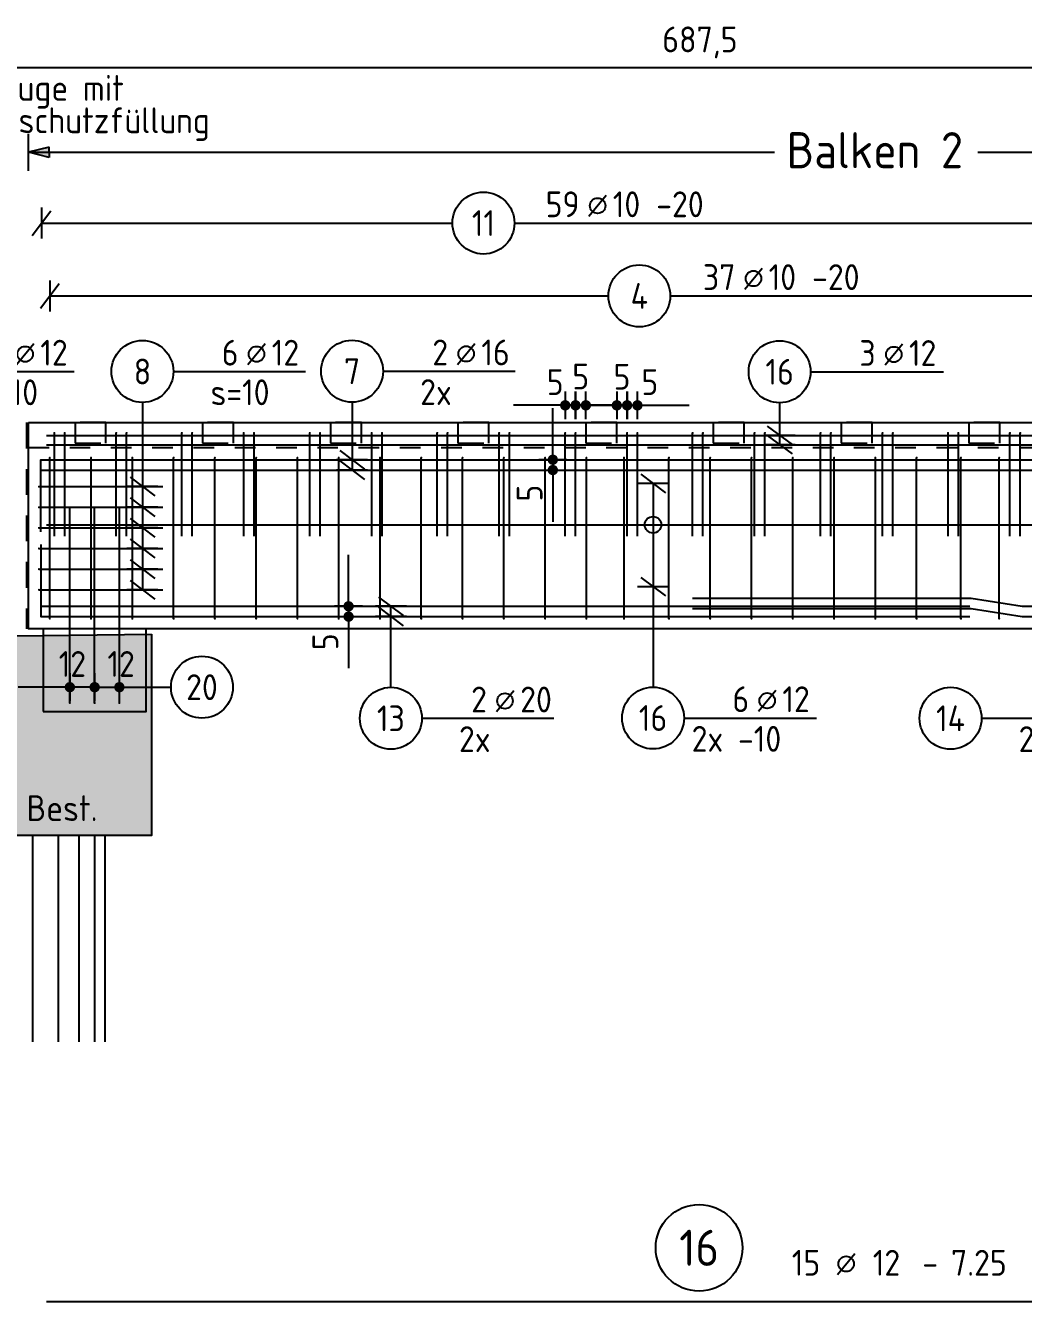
# Model space of a CAD drawing. Extents: x -17 to 300, y 24 to 138.
# Drawn here: x 248.63 to 253.47, y 37.97 to 44.15 of the extents above; entities that cross this region are included whole.
import ezdxf
from ezdxf.enums import TextEntityAlignment as Align

# ---------------------------------------------------------------- set-up
doc = ezdxf.new("R2010")
doc.units = 0
doc.header["$LTSCALE"] = 0.5
doc.header["$MEASUREMENT"] = 0
doc.header["$PDMODE"] = 2
for name, pattern in [('AUSGEZOGEN', [1000.01, 1000, 0.01]), ('DASHED2', [0.375, 0.25, -0.125]), ('DOT', [0.175, 0.05, -0.125]), ('HIDDEN', [0.375, 0.25, -0.125])]:
    doc.linetypes.add(name, pattern=pattern)
doc.layers.get('Defpoints').update_dxf_attribs({"linetype": 'CONTINUOUS'})
for name, color, linetype in [('BET-SCHN', 6, 'CONTINUOUS'), ('BETON', 7, 'CONTINUOUS'), ('MASSE', 7, 'CONTINUOUS'), ('OBJEKT', 7, 'CONTINUOUS'), ('RND', 7, 'CONTINUOUS'), ('TEXT', 7, 'CONTINUOUS')]:
    doc.layers.add(name, color=color, linetype=linetype)
doc.styles.add('TXT', font='isocp.shx')
doc.dimstyles.new('DOT_I', dxfattribs={"dimscale": 0.5, "dimtxt": 0.25, "dimasz": 0.25, "dimexe": 0.1, "dimexo": 0.3, "dimgap": 0.1, "dimtad": 1, "dimdec": 3, "dimzin": 3, "dimtxsty": 'TXT', "dimblk": 'DOT', "dimblk1": 'DOT', "dimblk2": 'DOT', "dimsah": 1, "dimcen": 0.1, "dimse1": 1, "dimse2": 1, "dimazin": 0, "dimtfac": 1, "dimtdec": 4, "dimtix": 1, "dimtmove": 2, "dimatfit": 3, "dimldrblk": 'DOT', "dimfxl": 0, "dimtvp": 1, "dimtolj": 1, "dimtzin": 0, "dimarcsym": 0})

# ---------------------------------------------------------------- blocks, each defined once
blk = doc.blocks.new('RND_AUSZ')
at = {"layer": 'RND', "color": 7, "linetype": 'Continuous'}
blk.add_line((1.341, 0.262), (1.509, 0.466), dxfattribs=at)
at = {"layer": 'RND', "color": 1, "linetype": 'Continuous'}
blk.add_circle((0, 0.52), 0.42, dxfattribs=at)
at = {"layer": 'RND', "color": 7, "linetype": 'Continuous'}
blk.add_circle((1.425, 0.364), 0.075, dxfattribs=at)
at = {"layer": 'RND', "color": 7, "linetype": 'Continuous', "style": 'TXT'}
blk.add_text('-', height=0.25, dxfattribs=at).set_placement((2.163, 0.25))
at = {"layer": 'RND', "color": 1, "linetype": 'Continuous', "style": 'TXT'}
blk.add_attdef('POS', text='', height=0.35, dxfattribs=at).set_placement((0, 0.52), align=Align.MIDDLE)
at = {"layer": 'RND', "color": 7, "linetype": 'Continuous', "style": 'TXT'}
for tag, p in [('WIEOFT', (-0.536, 0.25)), ('STK', (1.174, 0.25))]:
    blk.add_attdef(tag, text='', height=0.25, dxfattribs=at).set_placement(p, align=Align.RIGHT)
for tag, p in [('DS', (1.683, 0.25)), ('LANG', (2.441, 0.25)), ('TEXT', (3.669, 0.25))]:
    blk.add_attdef(tag, p, '', height=0.25, dxfattribs=at)
blk = doc.blocks.new('DOT')
at = {"layer": 'MASSE', "color": 7, "linetype": 'Continuous'}
for p, q in [((0, 0.54), (0, -0.54)), ((0, 0), (-1, 0))]:
    blk.add_line(p, q, dxfattribs=at)
at = {"layer": 'MASSE', "color": 7, "linetype": 'Continuous', "const_width": 0.2}
blk.add_lwpolyline([(-0.1, 0, 1), (0.1, 0, 1)], format="xyb", close=True, dxfattribs=at)
blk = doc.blocks.new('*D372')
at = {"layer": 'Defpoints', "color": 0, "linetype": 'AUSGEZOGEN', "transparency": 16777216}
for p in [(248.4607, 43.95), (255.3357, 43.95), (255.3357, 43.95)]:
    blk.add_point(p, dxfattribs=at)
at = {"layer": 'MASSE', "color": 0, "linetype": 'AUSGEZOGEN', "lineweight": -2, "transparency": 16777216}
blk.add_line((248.5857, 43.95), (255.2107, 43.95), dxfattribs=at)
at = {"layer": 'MASSE', "color": 0, "linetype": 'AUSGEZOGEN', "lineweight": -2, "transparency": 16777216, "xscale": 0.125, "yscale": 0.125, "zscale": 0.125, "rotation": 180}
blk.add_blockref('DOT', (248.4607, 43.95), dxfattribs=at)
at = {"layer": 'MASSE', "color": 0, "linetype": 'AUSGEZOGEN', "lineweight": -2, "transparency": 16777216, "xscale": 0.125, "yscale": 0.125, "zscale": 0.125}
blk.add_blockref('DOT', (255.3357, 43.95), dxfattribs=at)
at = {"layer": 'MASSE', "color": 0, "linetype": 'AUSGEZOGEN', "transparency": 16777216, "insert": (251.8982, 44.0719), "char_height": 0.125, "attachment_point": 5, "style": 'TXT'}
blk.add_mtext('\\A1;687,5', dxfattribs=at)
blk = doc.blocks.new('Pfeillinie')
at = {"layer": 'TEXT', "linetype": 'Continuous'}
blk.add_hatch(color=7, dxfattribs=at).paths.add_polyline_path([(0, 0), (-0.8, 0.2), (-0.8, 0), (-0.8, -0.2)])
at = {"layer": 'TEXT', "color": 7, "linetype": 'Continuous'}
for p, q in [((-0.8, 0), (-0.8, 0.2)), ((-0.8, 0.2), (0, 0)), ((-0.8, 0), (-0.8, -0.2)), ((-0.8, -0.2), (0, 0))]:
    blk.add_line(p, q, dxfattribs=at)
blk = doc.blocks.new('RND_LEI')
at = {"layer": 'RND', "color": 7, "linetype": 'Continuous'}
blk.add_line((1.022, 0.066), (1.19, 0.27), dxfattribs=at)
for centre, radius in [((0, 0), 0.3), ((1.106, 0.168), 0.075)]:
    blk.add_circle(centre, radius, dxfattribs=at)
at = {"layer": 'RND', "color": 7, "linetype": 'Continuous', "style": 'TXT'}
blk.add_attdef('ANZ', text='', height=0.25, dxfattribs=at).set_placement((0.931, 0.057), align=Align.RIGHT)
for tag, p in [('DUM', (1.253, 0.057)), ('ABSTD', (1.674, 0.057)), ('POSTXT', (0.374, -0.327))]:
    blk.add_attdef(tag, p, '', height=0.25, dxfattribs=at)
blk.add_attdef('POSL', text='', height=0.25, dxfattribs=at).set_placement((0, 0), align=Align.MIDDLE)
blk = doc.blocks.new('lei_gre')
at = {"layer": 'RND', "color": 7, "linetype": 'Continuous'}
for p, q in [((0, 0.15), (0, -0.15)), ((-0.09, -0.12), (0.09, 0.12))]:
    blk.add_line(p, q, dxfattribs=at)
blk = doc.blocks.new('*D384')
at = {"layer": 'Defpoints', "color": 0, "linetype": 'AUSGEZOGEN', "transparency": 16777216}
for p in [(250.1961, 41.34), (250.1961, 41.29), (250.1961, 41.29)]:
    blk.add_point(p, dxfattribs=at)
at = {"layer": 'MASSE', "color": 0, "linetype": 'AUSGEZOGEN', "lineweight": -2, "transparency": 16777216}
for p, q in [((250.1961, 41.465), (250.1961, 41.59)), ((250.1961, 41.34), (250.1961, 41.29)), ((250.1961, 41.165), (250.1961, 41.04))]:
    blk.add_line(p, q, dxfattribs=at)
at = {"layer": 'MASSE', "color": 0, "linetype": 'AUSGEZOGEN', "lineweight": -2, "transparency": 16777216, "xscale": 0.125, "yscale": 0.125, "zscale": 0.125}
for p, rotation in [((250.1961, 41.34), 270), ((250.1961, 41.29), 90)]:
    blk.add_blockref('DOT', p, dxfattribs=dict(at, rotation=rotation))
at = {"layer": 'MASSE', "color": 0, "linetype": 'AUSGEZOGEN', "transparency": 16777216, "insert": (250.0836, 41.1682), "char_height": 0.125, "attachment_point": 5, "rotation": 90, "style": 'TXT'}
blk.add_mtext('\\A1;5', dxfattribs=at)
blk = doc.blocks.new('*D382')
at = {"layer": 'Defpoints', "color": 0, "linetype": 'AUSGEZOGEN', "transparency": 16777216}
for p in [(251.1857, 42.05), (251.1857, 42), (251.1857, 42)]:
    blk.add_point(p, dxfattribs=at)
at = {"layer": 'MASSE', "color": 0, "linetype": 'AUSGEZOGEN', "lineweight": -2, "transparency": 16777216}
for p, q in [((251.1857, 42.175), (251.1857, 42.3)), ((251.1857, 42.05), (251.1857, 42)), ((251.1857, 41.875), (251.1857, 41.75))]:
    blk.add_line(p, q, dxfattribs=at)
at = {"layer": 'MASSE', "color": 0, "linetype": 'AUSGEZOGEN', "lineweight": -2, "transparency": 16777216, "xscale": 0.125, "yscale": 0.125, "zscale": 0.125}
for p, rotation in [((251.1857, 42.05), 270), ((251.1857, 42), 90)]:
    blk.add_blockref('DOT', p, dxfattribs=dict(at, rotation=rotation))
at = {"layer": 'MASSE', "color": 0, "linetype": 'AUSGEZOGEN', "transparency": 16777216, "insert": (251.0732, 41.8881), "char_height": 0.125, "attachment_point": 5, "rotation": 90, "style": 'TXT'}
blk.add_mtext('\\A1;5', dxfattribs=at)
blk = doc.blocks.new('*D387')
at = {"layer": 'Defpoints', "color": 0, "linetype": 'AUSGEZOGEN', "transparency": 16777216}
for p in [(248.8457, 40.9481), (248.8457, 40.9481), (248.9657, 40.9481)]:
    blk.add_point(p, dxfattribs=at)
at = {"layer": 'MASSE', "color": 0, "linetype": 'AUSGEZOGEN', "lineweight": -2, "transparency": 16777216}
for p, q in [((248.7207, 40.9481), (248.5957, 40.9481)), ((248.9657, 40.9481), (248.8457, 40.9481)), ((249.0907, 40.9481), (249.2157, 40.9481))]:
    blk.add_line(p, q, dxfattribs=at)
at = {"layer": 'MASSE', "color": 0, "linetype": 'AUSGEZOGEN', "lineweight": -2, "transparency": 16777216, "xscale": 0.125, "yscale": 0.125, "zscale": 0.125}
blk.add_blockref('DOT', (248.8457, 40.9481), dxfattribs=at)
at = {"layer": 'MASSE', "color": 0, "linetype": 'AUSGEZOGEN', "lineweight": -2, "transparency": 16777216, "xscale": 0.125, "yscale": 0.125, "zscale": 0.125, "rotation": 180}
blk.add_blockref('DOT', (248.9657, 40.9481), dxfattribs=at)
at = {"layer": 'MASSE', "color": 0, "linetype": 'AUSGEZOGEN', "transparency": 16777216, "insert": (248.8579, 41.0606), "char_height": 0.125, "attachment_point": 5, "style": 'TXT'}
blk.add_mtext('\\A1;12', dxfattribs=at)
blk = doc.blocks.new('*D388')
at = {"layer": 'Defpoints', "color": 0, "linetype": 'AUSGEZOGEN', "transparency": 16777216}
for p in [(248.9657, 40.9481), (249.0857, 40.9481), (249.0857, 40.9481)]:
    blk.add_point(p, dxfattribs=at)
at = {"layer": 'MASSE', "color": 0, "linetype": 'AUSGEZOGEN', "lineweight": -2, "transparency": 16777216}
for p, q in [((248.8407, 40.9481), (248.7157, 40.9481)), ((248.9657, 40.9481), (249.0857, 40.9481)), ((249.2107, 40.9481), (249.3357, 40.9481))]:
    blk.add_line(p, q, dxfattribs=at)
at = {"layer": 'MASSE', "color": 0, "linetype": 'AUSGEZOGEN', "lineweight": -2, "transparency": 16777216, "xscale": 0.125, "yscale": 0.125, "zscale": 0.125}
blk.add_blockref('DOT', (248.9657, 40.9481), dxfattribs=at)
at = {"layer": 'MASSE', "color": 0, "linetype": 'AUSGEZOGEN', "lineweight": -2, "transparency": 16777216, "xscale": 0.125, "yscale": 0.125, "zscale": 0.125, "rotation": 180}
blk.add_blockref('DOT', (249.0857, 40.9481), dxfattribs=at)
at = {"layer": 'MASSE', "color": 0, "linetype": 'AUSGEZOGEN', "transparency": 16777216, "insert": (249.094, 41.0606), "char_height": 0.125, "attachment_point": 5, "style": 'TXT'}
blk.add_mtext('\\A1;12', dxfattribs=at)
blk = doc.blocks.new('RND_HIN')
at = {"layer": 'RND', "color": 7, "linetype": 'Continuous'}
blk.add_circle((0, 0), 0.3, dxfattribs=at)
at = {"layer": 'RND', "color": 7, "linetype": 'Continuous', "style": 'TXT'}
blk.add_attdef('POSI', text='', height=0.25, dxfattribs=at).set_placement((0, 0), align=Align.MIDDLE)
blk = doc.blocks.new('*D398')
at = {"layer": 'Defpoints', "color": 0, "linetype": 'AUSGEZOGEN', "transparency": 16777216}
for p in [(251.2457, 42.3137), (251.2457, 42.3137), (251.2957, 42.3137)]:
    blk.add_point(p, dxfattribs=at)
at = {"layer": 'MASSE', "color": 0, "linetype": 'AUSGEZOGEN', "lineweight": -2, "transparency": 16777216}
for p, q in [((251.1207, 42.3137), (250.9957, 42.3137)), ((251.2957, 42.3137), (251.2457, 42.3137)), ((251.4207, 42.3137), (251.5457, 42.3137))]:
    blk.add_line(p, q, dxfattribs=at)
at = {"layer": 'MASSE', "color": 0, "linetype": 'AUSGEZOGEN', "lineweight": -2, "transparency": 16777216, "xscale": 0.125, "yscale": 0.125, "zscale": 0.125}
blk.add_blockref('DOT', (251.2457, 42.3137), dxfattribs=at)
at = {"layer": 'MASSE', "color": 0, "linetype": 'AUSGEZOGEN', "lineweight": -2, "transparency": 16777216, "xscale": 0.125, "yscale": 0.125, "zscale": 0.125, "rotation": 180}
blk.add_blockref('DOT', (251.2957, 42.3137), dxfattribs=at)
at = {"layer": 'MASSE', "color": 0, "linetype": 'AUSGEZOGEN', "transparency": 16777216, "insert": (251.1969, 42.4262), "char_height": 0.125, "attachment_point": 5, "style": 'TXT'}
blk.add_mtext('\\A1;5', dxfattribs=at)
blk = doc.blocks.new('*D399')
at = {"layer": 'Defpoints', "color": 0, "linetype": 'AUSGEZOGEN', "transparency": 16777216}
for p in [(251.2957, 42.3137), (251.3457, 42.3137), (251.3457, 42.3137)]:
    blk.add_point(p, dxfattribs=at)
at = {"layer": 'MASSE', "color": 0, "linetype": 'AUSGEZOGEN', "lineweight": -2, "transparency": 16777216}
for p, q in [((251.1707, 42.3137), (251.0457, 42.3137)), ((251.2957, 42.3137), (251.3457, 42.3137)), ((251.4707, 42.3137), (251.5957, 42.3137))]:
    blk.add_line(p, q, dxfattribs=at)
at = {"layer": 'MASSE', "color": 0, "linetype": 'AUSGEZOGEN', "lineweight": -2, "transparency": 16777216, "xscale": 0.125, "yscale": 0.125, "zscale": 0.125}
blk.add_blockref('DOT', (251.2957, 42.3137), dxfattribs=at)
at = {"layer": 'MASSE', "color": 0, "linetype": 'AUSGEZOGEN', "lineweight": -2, "transparency": 16777216, "xscale": 0.125, "yscale": 0.125, "zscale": 0.125, "rotation": 180}
blk.add_blockref('DOT', (251.3457, 42.3137), dxfattribs=at)
at = {"layer": 'MASSE', "color": 0, "linetype": 'AUSGEZOGEN', "transparency": 16777216, "insert": (251.3207, 42.4534), "char_height": 0.125, "attachment_point": 5, "style": 'TXT'}
blk.add_mtext('\\A1;5', dxfattribs=at)
blk = doc.blocks.new('*D400')
at = {"layer": 'Defpoints', "color": 0, "linetype": 'AUSGEZOGEN', "transparency": 16777216}
for p in [(251.4957, 42.3137), (251.5457, 42.3137), (251.5457, 42.3137)]:
    blk.add_point(p, dxfattribs=at)
at = {"layer": 'MASSE', "color": 0, "linetype": 'AUSGEZOGEN', "lineweight": -2, "transparency": 16777216}
for p, q in [((251.3707, 42.3137), (251.2457, 42.3137)), ((251.4957, 42.3137), (251.5457, 42.3137)), ((251.6707, 42.3137), (251.7957, 42.3137))]:
    blk.add_line(p, q, dxfattribs=at)
at = {"layer": 'MASSE', "color": 0, "linetype": 'AUSGEZOGEN', "lineweight": -2, "transparency": 16777216, "xscale": 0.125, "yscale": 0.125, "zscale": 0.125}
blk.add_blockref('DOT', (251.4957, 42.3137), dxfattribs=at)
at = {"layer": 'MASSE', "color": 0, "linetype": 'AUSGEZOGEN', "lineweight": -2, "transparency": 16777216, "xscale": 0.125, "yscale": 0.125, "zscale": 0.125, "rotation": 180}
blk.add_blockref('DOT', (251.5457, 42.3137), dxfattribs=at)
at = {"layer": 'MASSE', "color": 0, "linetype": 'AUSGEZOGEN', "transparency": 16777216, "insert": (251.5207, 42.4522), "char_height": 0.125, "attachment_point": 5, "style": 'TXT'}
blk.add_mtext('\\A1;5', dxfattribs=at)
blk = doc.blocks.new('*D401')
at = {"layer": 'Defpoints', "color": 0, "linetype": 'AUSGEZOGEN', "transparency": 16777216}
for p in [(251.5457, 42.3137), (251.5957, 42.3137), (251.5957, 42.3137)]:
    blk.add_point(p, dxfattribs=at)
at = {"layer": 'MASSE', "color": 0, "linetype": 'AUSGEZOGEN', "lineweight": -2, "transparency": 16777216}
for p, q in [((251.4207, 42.3137), (251.2957, 42.3137)), ((251.5457, 42.3137), (251.5957, 42.3137)), ((251.7207, 42.3137), (251.8457, 42.3137))]:
    blk.add_line(p, q, dxfattribs=at)
at = {"layer": 'MASSE', "color": 0, "linetype": 'AUSGEZOGEN', "lineweight": -2, "transparency": 16777216, "xscale": 0.125, "yscale": 0.125, "zscale": 0.125}
blk.add_blockref('DOT', (251.5457, 42.3137), dxfattribs=at)
at = {"layer": 'MASSE', "color": 0, "linetype": 'AUSGEZOGEN', "lineweight": -2, "transparency": 16777216, "xscale": 0.125, "yscale": 0.125, "zscale": 0.125, "rotation": 180}
blk.add_blockref('DOT', (251.5957, 42.3137), dxfattribs=at)
at = {"layer": 'MASSE', "color": 0, "linetype": 'AUSGEZOGEN', "transparency": 16777216, "insert": (251.6556, 42.4262), "char_height": 0.125, "attachment_point": 5, "style": 'TXT'}
blk.add_mtext('\\A1;5', dxfattribs=at)

msp = doc.modelspace()

# ---------------------------------------------------------------- hatches: boundary and pattern name
at = {"layer": 'TEXT', "linetype": 'AUSGEZOGEN'}
msp.add_hatch(color=11, dxfattribs=at).paths.add_polyline_path([(249.2407, 41.2055), (249.2407, 40.23), (247.5907, 40.23), (247.5907, 41.187), (247.7964, 41.187)])

# ---------------------------------------------------------------- linework, layer by layer
at = {"layer": 'BET-SCHN', "color": 8}
msp.add_lwpolyline([(249.2407, 41.2055), (249.2407, 40.23), (247.5907, 40.23), (247.5907, 41.187), (247.7964, 41.187)], close=True, dxfattribs=at)
at = {"layer": 'BETON', "color": 9, "linetype": 'DOT'}
msp.add_line((248.6448, 42.11), (258.5348, 42.11), dxfattribs=at)
at = {"layer": 'BETON', "color": 9, "linetype": 'AUSGEZOGEN'}
for p, q in [((248.6648, 40.23), (248.6648, 39.23)), ((248.7898, 40.23), (248.7898, 39.23)), ((248.8898, 40.23), (248.8898, 39.23)), ((248.9648, 40.23), (248.9648, 39.23)), ((249.0148, 40.23), (249.0148, 39.23))]:
    msp.add_line(p, q, dxfattribs=at)
at = {"layer": 'BETON', "color": 6, "linetype": 'AUSGEZOGEN'}
for points in [[(248.6457, 42.23), (258.5357, 42.23), (258.5357, 41.48), (256.1157, 41.48), (256.1157, 41.23), (248.6457, 41.23)], [(248.7157, 40.83), (249.2157, 40.83), (249.2157, 41.23), (248.7157, 41.23)]]:
    msp.add_lwpolyline(points, close=True, dxfattribs=at)
at = {"layer": 'BETON', "color": 9, "linetype": 'HIDDEN'}
for points in [[(248.8707, 42.13), (249.0207, 42.13), (249.0207, 42.23), (248.8707, 42.23)], [(249.4882, 42.13), (249.6382, 42.13), (249.6382, 42.23), (249.4882, 42.23)], [(250.1082, 42.13), (250.2582, 42.13), (250.2582, 42.23), (250.1082, 42.23)], [(250.7257, 42.13), (250.8757, 42.13), (250.8757, 42.23), (250.7257, 42.23)], [(251.3457, 42.13), (251.4957, 42.13), (251.4957, 42.23), (251.3457, 42.23)], [(251.9632, 42.13), (252.1132, 42.13), (252.1132, 42.23), (251.9632, 42.23)], [(252.5832, 42.13), (252.7332, 42.13), (252.7332, 42.23), (252.5832, 42.23)], [(253.2007, 42.13), (253.3507, 42.13), (253.3507, 42.23), (253.2007, 42.23)]]:
    msp.add_lwpolyline(points, close=True, dxfattribs=at)
at = {"layer": 'OBJEKT', "color": 5, "linetype": 'DASHED2'}
msp.add_line((248.6357, 42.23), (248.6357, 41.23), dxfattribs=at)
at = {"layer": 'RND', "color": 7, "linetype": 'AUSGEZOGEN'}
for p, q in [((248.7088, 43.1967), (250.6996, 43.1967)), ((250.9996, 43.1967), (255.9374, 43.1967)), ((248.7484, 42.8439), (251.4548, 42.8439)), ((251.7548, 42.8439), (256.0484, 42.8439)), ((248.2259, 42.4778), (248.8659, 42.4778)), ((249.3473, 42.4778), (249.9873, 42.4778)), ((250.3629, 42.479), (251.0029, 42.479)), ((252.4346, 42.4762), (253.0781, 42.4762)), ((250.551, 40.7974), (251.191, 40.7974)), ((251.8213, 40.7987), (252.4626, 40.7987)), ((253.2626, 40.7974), (253.9026, 40.7974))]:
    msp.add_line(p, q, dxfattribs=at)
at = {"layer": 'RND', "color": 102, "linetype": 'AUSGEZOGEN'}
for p, q in [((249.1973, 42.3278), (249.1973, 41.42)), ((250.2129, 42.329), (250.2129, 42)), ((252.2846, 42.3262), (252.2846, 42.1229)), ((251.6713, 41.935), (251.6713, 40.9487)), ((250.401, 40.9474), (250.401, 41.34))]:
    msp.add_line(p, q, dxfattribs=at)
at = {"layer": 'RND', "color": 1, "linetype": 'AUSGEZOGEN'}
for points in [[(248.7324, 42.1682), (255.9824, 42.1682)], [(248.7707, 41.68), (248.7707, 42.18)], [(248.8207, 41.68), (248.8207, 42.18)], [(249.0707, 41.68), (249.0707, 42.18)], [(249.1207, 41.68), (249.1207, 42.18)], [(249.3882, 41.68), (249.3882, 42.18)], [(249.4382, 41.68), (249.4382, 42.18)], [(249.6882, 41.68), (249.6882, 42.18)], [(249.7382, 41.68), (249.7382, 42.18)], [(250.0082, 41.68), (250.0082, 42.18)], [(250.0582, 41.68), (250.0582, 42.18)], [(250.3082, 41.68), (250.3082, 42.18)], [(250.3582, 41.68), (250.3582, 42.18)], [(250.6257, 41.68), (250.6257, 42.18)], [(250.6757, 41.68), (250.6757, 42.18)], [(250.9257, 41.68), (250.9257, 42.18)], [(250.9757, 41.68), (250.9757, 42.18)], [(251.2457, 41.68), (251.2457, 42.18)], [(251.2957, 41.68), (251.2957, 42.18)], [(251.5457, 41.68), (251.5457, 42.18)], [(251.5957, 41.68), (251.5957, 42.18)], [(251.8632, 41.68), (251.8632, 42.18)], [(251.9132, 41.68), (251.9132, 42.18)], [(252.1632, 41.68), (252.1632, 42.18)], [(252.2132, 41.68), (252.2132, 42.18)], [(252.4832, 41.68), (252.4832, 42.18)], [(252.5332, 41.68), (252.5332, 42.18)], [(252.7832, 41.68), (252.7832, 42.18)], [(252.8332, 41.68), (252.8332, 42.18)], [(253.1007, 41.68), (253.1007, 42.18)], [(253.1507, 41.68), (253.1507, 42.18)], [(253.4007, 41.68), (253.4007, 42.18)], [(253.4507, 41.68), (253.4507, 42.18)], [(248.7324, 42.1229), (255.9824, 42.1229)], [(248.7057, 41.75), (248.7057, 42.05), (254.1057, 42.05)], [(248.7484, 41.28), (248.7484, 42.06)], [(248.9484, 41.28), (248.9484, 42.06)], [(249.1484, 41.28), (249.1484, 42.06)], [(249.3484, 41.28), (249.3484, 42.06)], [(249.5484, 41.28), (249.5484, 42.06)], [(249.7484, 41.28), (249.7484, 42.06)], [(249.9484, 41.28), (249.9484, 42.06)], [(250.1484, 41.28), (250.1484, 42.06)], [(250.3484, 41.28), (250.3484, 42.06)], [(250.5484, 41.28), (250.5484, 42.06)], [(250.7484, 41.28), (250.7484, 42.06)], [(250.9484, 41.28), (250.9484, 42.06)], [(251.1484, 41.28), (251.1484, 42.06)], [(251.3484, 41.28), (251.3484, 42.06)], [(251.5306, 41.28), (251.5306, 42.06)], [(251.7484, 41.28), (251.7484, 42.06)], [(251.9484, 41.28), (251.9484, 42.06)], [(252.1484, 41.28), (252.1484, 42.06)], [(252.3484, 41.28), (252.3484, 42.06)], [(252.5484, 41.28), (252.5484, 42.06)], [(252.7484, 41.28), (252.7484, 42.06)], [(252.9484, 41.28), (252.9484, 42.06)], [(253.0757, 42.05), (258.4757, 42.05), (258.4757, 41.75)], [(253.163, 41.28), (253.163, 42.06)], [(253.3484, 41.28), (253.3484, 42.06)], [(248.7057, 41.7), (248.7057, 42), (254.1057, 42)], [(253.0757, 42), (258.4757, 42), (258.4757, 41.7)], [(248.6957, 41.92), (249.2957, 41.92)], [(248.6957, 41.82), (249.2957, 41.82)], [(248.8457, 40.8714), (248.8457, 41.8214)], [(248.9657, 40.8714), (248.9657, 41.8214)], [(249.0857, 40.8714), (249.0857, 41.8214)], [(248.7324, 41.735), (255.9824, 41.735)], [(248.6957, 41.72), (249.2957, 41.72)], [(248.6957, 41.62), (249.2957, 41.62)], [(248.7057, 41.64), (248.7057, 41.34), (253.2057, 41.34)], [(251.8628, 41.38), (253.2128, 41.38), (253.4596, 41.34), (256.0596, 41.34), (256.0596, 41.64)], [(248.7057, 41.59), (248.7057, 41.29), (253.2057, 41.29)], [(251.8628, 41.33), (253.2128, 41.33), (253.4596, 41.29), (256.0596, 41.29), (256.0596, 41.59)], [(248.6957, 41.52), (249.2957, 41.52)], [(248.6957, 41.42), (249.2957, 41.42)], [(248.7324, 37.9717), (255.9824, 37.9717)]]:
    msp.add_lwpolyline(points, dxfattribs=at)
at = {"layer": 'RND', "color": 7, "linetype": 'AUSGEZOGEN', "const_width": 0.005}
for points in [[(248.7732, 42.18, -1), (248.7682, 42.18, -1)], [(248.8232, 42.18, -1), (248.8182, 42.18, -1)], [(249.0682, 42.18, 1), (249.0732, 42.18, 1)], [(249.1182, 42.18, 1), (249.1232, 42.18, 1)], [(249.3907, 42.18, -1), (249.3857, 42.18, -1)], [(249.4407, 42.18, -1), (249.4357, 42.18, -1)], [(249.6857, 42.18, 1), (249.6907, 42.18, 1)], [(249.7357, 42.18, 1), (249.7407, 42.18, 1)], [(250.0107, 42.18, -1), (250.0057, 42.18, -1)], [(250.0607, 42.18, -1), (250.0557, 42.18, -1)], [(250.3057, 42.18, 1), (250.3107, 42.18, 1)], [(250.3557, 42.18, 1), (250.3607, 42.18, 1)], [(250.6282, 42.18, -1), (250.6232, 42.18, -1)], [(250.6782, 42.18, -1), (250.6732, 42.18, -1)], [(250.9232, 42.18, 1), (250.9282, 42.18, 1)], [(250.9732, 42.18, 1), (250.9782, 42.18, 1)], [(251.2482, 42.18, -1), (251.2432, 42.18, -1)], [(251.2982, 42.18, -1), (251.2932, 42.18, -1)], [(251.5432, 42.18, 1), (251.5482, 42.18, 1)], [(251.5932, 42.18, 1), (251.5982, 42.18, 1)], [(251.8657, 42.18, -1), (251.8607, 42.18, -1)], [(251.9157, 42.18, -1), (251.9107, 42.18, -1)], [(252.1607, 42.18, 1), (252.1657, 42.18, 1)], [(252.2107, 42.18, 1), (252.2157, 42.18, 1)], [(252.4857, 42.18, -1), (252.4807, 42.18, -1)], [(252.5357, 42.18, -1), (252.5307, 42.18, -1)], [(252.7807, 42.18, 1), (252.7857, 42.18, 1)], [(252.8307, 42.18, 1), (252.8357, 42.18, 1)], [(253.1032, 42.18, -1), (253.0982, 42.18, -1)], [(253.1532, 42.18, -1), (253.1482, 42.18, -1)], [(253.3982, 42.18, 1), (253.4032, 42.18, 1)], [(253.4482, 42.18, 1), (253.4532, 42.18, 1)], [(248.7459, 42.06, 1), (248.7509, 42.06, 1)], [(248.9459, 42.06, 1), (248.9509, 42.06, 1)], [(249.1459, 42.06, 1), (249.1509, 42.06, 1)], [(249.3459, 42.06, 1), (249.3509, 42.06, 1)], [(249.5459, 42.06, 1), (249.5509, 42.06, 1)], [(249.7459, 42.06, 1), (249.7509, 42.06, 1)], [(249.9459, 42.06, 1), (249.9509, 42.06, 1)], [(250.1459, 42.06, 1), (250.1509, 42.06, 1)], [(250.3459, 42.06, 1), (250.3509, 42.06, 1)], [(250.5459, 42.06, 1), (250.5509, 42.06, 1)], [(250.7459, 42.06, 1), (250.7509, 42.06, 1)], [(250.9459, 42.06, 1), (250.9509, 42.06, 1)], [(251.1459, 42.06, 1), (251.1509, 42.06, 1)], [(251.3459, 42.06, 1), (251.3509, 42.06, 1)], [(251.5281, 42.06, 1), (251.5331, 42.06, 1)], [(251.7459, 42.06, 1), (251.7509, 42.06, 1)], [(251.9459, 42.06, 1), (251.9509, 42.06, 1)], [(252.1459, 42.06, 1), (252.1509, 42.06, 1)], [(252.3459, 42.06, 1), (252.3509, 42.06, 1)], [(252.5459, 42.06, 1), (252.5509, 42.06, 1)], [(252.7459, 42.06, 1), (252.7509, 42.06, 1)], [(252.9459, 42.06, 1), (252.9509, 42.06, 1)], [(253.1605, 42.06, 1), (253.1655, 42.06, 1)], [(253.3459, 42.06, 1), (253.3509, 42.06, 1)], [(248.6932, 41.92, 1), (248.6982, 41.92, 1)], [(248.6932, 41.82, 1), (248.6982, 41.82, 1)], [(248.6932, 41.72, 1), (248.6982, 41.72, 1)], [(248.6932, 41.62, 1), (248.6982, 41.62, 1)], [(248.6932, 41.52, 1), (248.6982, 41.52, 1)], [(248.6932, 41.42, 1), (248.6982, 41.42, 1)], [(248.7459, 41.28, 1), (248.7509, 41.28, 1)], [(248.9459, 41.28, 1), (248.9509, 41.28, 1)], [(249.1459, 41.28, 1), (249.1509, 41.28, 1)], [(249.3459, 41.28, 1), (249.3509, 41.28, 1)], [(249.5459, 41.28, 1), (249.5509, 41.28, 1)], [(249.7459, 41.28, 1), (249.7509, 41.28, 1)], [(249.9459, 41.28, 1), (249.9509, 41.28, 1)], [(250.1459, 41.28, 1), (250.1509, 41.28, 1)], [(250.3459, 41.28, 1), (250.3509, 41.28, 1)], [(250.5459, 41.28, 1), (250.5509, 41.28, 1)], [(250.7459, 41.28, 1), (250.7509, 41.28, 1)], [(250.9459, 41.28, 1), (250.9509, 41.28, 1)], [(251.1459, 41.28, 1), (251.1509, 41.28, 1)], [(251.3459, 41.28, 1), (251.3509, 41.28, 1)], [(251.5281, 41.28, 1), (251.5331, 41.28, 1)], [(251.7459, 41.28, 1), (251.7509, 41.28, 1)], [(251.9459, 41.28, 1), (251.9509, 41.28, 1)], [(252.1459, 41.28, 1), (252.1509, 41.28, 1)], [(252.3459, 41.28, 1), (252.3509, 41.28, 1)], [(252.5459, 41.28, 1), (252.5509, 41.28, 1)], [(252.7459, 41.28, 1), (252.7509, 41.28, 1)], [(252.9459, 41.28, 1), (252.9509, 41.28, 1)], [(253.1605, 41.28, 1), (253.1655, 41.28, 1)], [(253.3459, 41.28, 1), (253.3509, 41.28, 1)], [(248.8432, 40.8714, 1), (248.8482, 40.8714, 1)], [(248.9632, 40.8714, 1), (248.9682, 40.8714, 1)], [(249.0832, 40.8714, 1), (249.0882, 40.8714, 1)]]:
    msp.add_lwpolyline(points, format="xyb", close=True, dxfattribs=at)
at = {"layer": 'RND', "color": 7, "linetype": 'AUSGEZOGEN'}
msp.add_circle((251.6713, 41.735), 0.04, dxfattribs=at)
at = {"layer": 'TEXT', "color": 7, "linetype": 'AUSGEZOGEN'}
msp.add_line((248.6457, 43.4497), (248.6457, 43.6294), dxfattribs=at)
for points in [[(248.6457, 43.5396), (252.2605, 43.5396)], [(253.2451, 43.5396), (258.5357, 43.5396)]]:
    msp.add_lwpolyline(points, dxfattribs=at)

# ---------------------------------------------------------------- block references
at = {"layer": 'RND', "color": 7, "linetype": 'AUSGEZOGEN', "xscale": 0.5, "yscale": 0.5, "zscale": 0.5}
for name, p, values in [('RND_LEI', (250.8496, 43.1967), {'POSL': '11', 'DUM': '10', 'ANZ': '59', 'ABSTD': '-20'}), ('RND_LEI', (251.6048, 42.8439), {'POSL': '4', 'DUM': '10', 'ANZ': '37', 'ABSTD': '-20'}), ('RND_LEI', (248.0759, 42.4778), {'POSL': '8', 'DUM': '12', 'ANZ': '6', 'POSTXT': '  s=10'}), ('RND_LEI', (249.1973, 42.4778), {'POSL': '8', 'DUM': '12', 'ANZ': '6', 'POSTXT': '  s=10'}), ('RND_LEI', (250.2129, 42.479), {'POSL': '7', 'DUM': '16', 'ANZ': '2', 'POSTXT': '  2x'}), ('RND_LEI', (252.2846, 42.4762), {'POSL': '16', 'DUM': '12', 'ANZ': '3'}), ('RND_HIN', (249.4857, 40.9481), {'POSI': '20'}), ('RND_LEI', (250.401, 40.7974), {'POSL': '13', 'DUM': '20', 'ANZ': '2', 'POSTXT': '  2x'}), ('RND_LEI', (251.6713, 40.7987), {'POSL': '16', 'DUM': '12', 'ANZ': '6', 'POSTXT': '2x -10'}), ('RND_LEI', (253.1126, 40.7974), {'POSL': '14', 'DUM': '20', 'ANZ': '2', 'POSTXT': '  2x'})]:
    msp.add_blockref(name, p, dxfattribs=at).add_auto_attribs(values)
for p in [(248.7088, 43.1967), (248.7484, 42.8439)]:
    msp.add_blockref('lei_gre', p, dxfattribs=at)
at = {"layer": 'RND', "color": 7, "linetype": 'AUSGEZOGEN', "xscale": 0.5, "yscale": 0.5, "zscale": 0.5, "rotation": 270}
for p in [(252.2846, 42.1682), (252.2846, 42.1229), (250.2129, 42.05), (250.2129, 42), (251.6713, 41.935), (249.1973, 41.92), (249.1973, 41.82), (249.1973, 41.72), (249.1973, 41.62), (249.1973, 41.52), (249.1973, 41.42), (251.6713, 41.435), (250.401, 41.34), (250.401, 41.29)]:
    msp.add_blockref('lei_gre', p, dxfattribs=at)
at = {"layer": 'RND', "color": 1, "linetype": 'AUSGEZOGEN', "xscale": 0.5, "yscale": 0.5, "zscale": 0.5}
msp.add_blockref('RND_AUSZ', (251.8944, 37.9717), dxfattribs=at).add_auto_attribs({'POS': '16', 'STK': '15', 'DS': '12', 'LANG': '7.25'})
at = {"layer": 'TEXT', "color": 7, "linetype": 'AUSGEZOGEN', "xscale": 0.125, "yscale": 0.125, "zscale": 0.125, "rotation": 180}
msp.add_blockref('Pfeillinie', (248.6457, 43.5396), dxfattribs=at)

# ---------------------------------------------------------------- texts
at = {"layer": 'TEXT', "color": 7, "linetype": 'AUSGEZOGEN', "style": 'TXT'}
for s, p in [('2cm Fuge mit', (248.1914, 43.7891)), ('Brandschutzfüllung', (248.1914, 43.6323)), ('Pfahlkopfpl. Best.', (247.7155, 40.2995))]:
    msp.add_text(s, height=0.125, dxfattribs=at).set_placement(p)
at = {"layer": 'TEXT', "color": 1, "linetype": 'AUSGEZOGEN', "style": 'TXT'}
msp.add_text('Balken 2', height=0.175, dxfattribs=at).set_placement((252.3185, 43.4625))

# ---------------------------------------------------------------- dimensions: what is measured, and where the dimension line sits
at = {"layer": 'MASSE', "color": 7, "linetype": 'AUSGEZOGEN'}
dim = msp.add_linear_dim(base=(255.3357, 43.95), p1=(248.4607, 43.95), p2=(255.3357, 43.95), dimstyle='DOT_I', override={"dimdec": 1, "dimlfac": 100}, dxfattribs=at)
dim.commit()
dim.dimension.update_dxf_attribs({"geometry": '*D372', "text_midpoint": (251.8982, 44.0719)})
for base, p1, p2, picture, middle in [((251.3457, 42.3137), (251.2957, 42.3137), (251.3457, 42.3137), '*D399', (251.3207, 42.4534)), ((251.5457, 42.3137), (251.4957, 42.3137), (251.5457, 42.3137), '*D400', (251.5207, 42.4522)), ((251.2457, 42.3137), (251.2957, 42.3137), (251.2457, 42.3137), '*D398', (251.1969, 42.4262)), ((251.5957, 42.3137), (251.5457, 42.3137), (251.5957, 42.3137), '*D401', (251.6556, 42.4262)), ((248.8457, 40.9481), (248.9657, 40.9481), (248.8457, 40.9481), '*D387', (248.8579, 41.0606)), ((249.0857, 40.9481), (248.9657, 40.9481), (249.0857, 40.9481), '*D388', (249.094, 41.0606))]:
    dim = msp.add_linear_dim(base=base, p1=p1, p2=p2, dimstyle='DOT_I', override={"dimdec": 0, "dimlfac": 100}, dxfattribs=at)
    dim.commit()
    dim.dimension.update_dxf_attribs({"geometry": picture, "text_midpoint": middle, "dimtype": 160})
for base, p1, p2, picture, middle in [((251.1857, 42), (251.1857, 42.05), (251.1857, 42), '*D382', (251.0732, 41.8881)), ((250.1961, 41.29), (250.1961, 41.34), (250.1961, 41.29), '*D384', (250.0836, 41.1682))]:
    dim = msp.add_linear_dim(base=base, p1=p1, p2=p2, angle=90, dimstyle='DOT_I', override={"dimdec": 0, "dimlfac": 100}, dxfattribs=at)
    dim.commit()
    dim.dimension.update_dxf_attribs({"geometry": picture, "text_midpoint": middle, "dimtype": 160})

doc.saveas('drawing.dxf')
